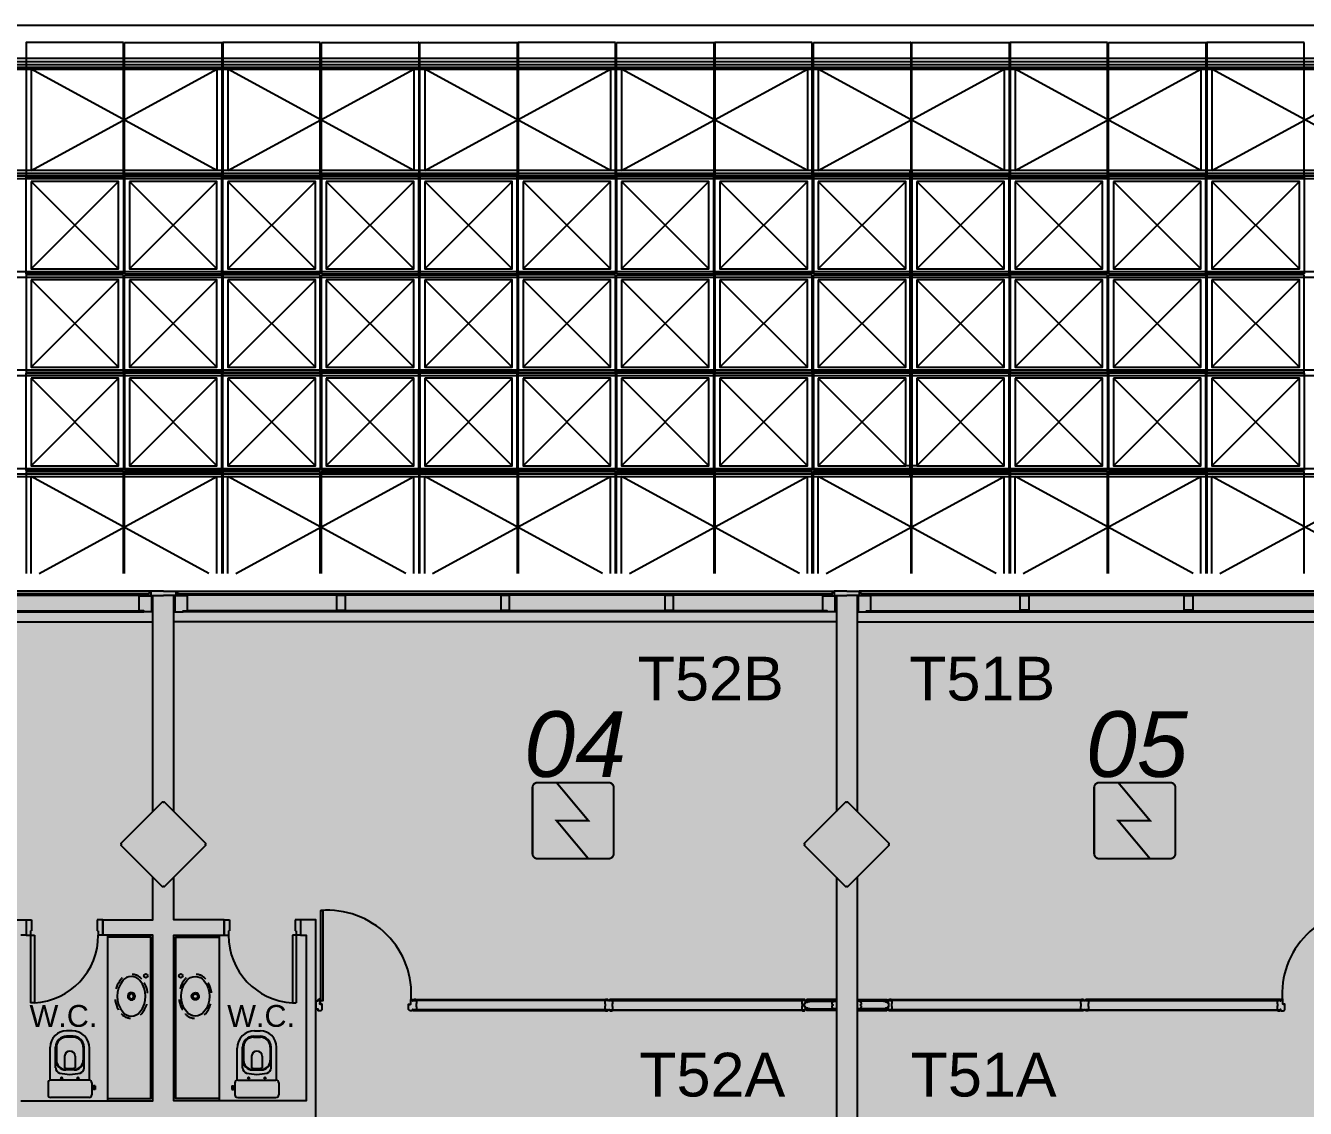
# Model space of a CAD drawing. Header units: metres. Extents: x -331 to 2982, y 362 to 2539.
# Drawn here: x 782.86 to 794.57, y 1333 to 1342.9 of the extents above; entities that cross this region are included whole.
import ezdxf

# ---------------------------------------------------------------- set-up
doc = ezdxf.new("R2010")
doc.units = ezdxf.units.M
doc.linetypes.add('XR_BL2_3 PAV$0$CONTINUOUS', pattern=[0])
doc.linetypes.add('XR_BL2_3 PAV$0$HIDDEN', pattern=[0.375, 0.25, -0.125])
doc.layers.get('0').update_dxf_attribs({"color": 251})
doc.layers.add('_salas', color=251, linetype='Continuous', plot=False)
for name, color, linetype in [('ALV', 251, 'Continuous'), ('CX', 251, 'Continuous'), ('DET. FUMAÇA', 1, 'Continuous'), ('Detector_antigo', 84, 'Continuous'), ('Div', 251, 'Continuous'), ('Est', 251, 'Continuous'), ('Mob', 251, 'Continuous'), ('Texto_Salas', 251, 'Continuous'), ('vid', 251, 'Continuous')]:
    doc.layers.add(name, color=color, linetype=linetype)
doc.styles.add('ARIAL', font='arial.ttf')
doc.styles.add('X3G_ENTITY_1416BAE9', font='arial.ttf', dxfattribs={"height": 0.6})
doc.styles.add('X3G_ENTITY_142273D1', font='arial.ttf', dxfattribs={"height": 0.4})
doc.styles.add('X3G_ENTITY_1422740F', font='arial.ttf', dxfattribs={"height": 0.4})
doc.styles.add('X3G_ENTITY_14227492', font='arial.ttf', dxfattribs={"height": 0.4})
doc.styles.add('X3G_ENTITY_14227493', font='arial.ttf', dxfattribs={"height": 0.4})

# ---------------------------------------------------------------- blocks, each defined once
blk = doc.blocks.new('Detector de fumaça')
at = {"layer": 'DET. FUMAÇA', "linetype": 'Continuous', "lineweight": 15, "const_width": 0.0187}
blk.add_lwpolyline([(774.599, 539.816), (775.249, 539.816, -0.414214), (775.296, 539.769), (775.296, 539.167, -0.414214), (775.249, 539.12), (774.599, 539.12, -0.414214), (774.553, 539.167), (774.553, 539.769, -0.414214)], format="xyb", close=True, dxfattribs=at)
blk.add_lwpolyline([(774.773, 539.816), (775.064, 539.468), (774.773, 539.468), (775.064, 539.12)], dxfattribs=at)

msp = doc.modelspace()

# ---------------------------------------------------------------- hatches: boundary and pattern name
at = {"layer": '_salas', "transparency": 33554559}
h = msp.add_hatch(color=256, dxfattribs=at)
h.dxf.hatch_style = 1
h.paths.add_polyline_path([(870.379, 1337.729), (851.629, 1337.729), (851.629, 1339.284), (851.299, 1339.284), (851.299, 1337.729), (840.564, 1337.729), (840.564, 1339.284), (840.234, 1339.284), (840.234, 1337.729), (765.239, 1337.729), (765.239, 1326.38), (765.429, 1326.38), (765.429, 1326.577), (765.615, 1326.764), (769.35, 1326.765), (769.383, 1326.773), (769.434, 1326.814), (770.192, 1327.57), (770.205, 1327.583), (770.229, 1327.574), (771.624, 1327.574), (773.019, 1327.574), (773.043, 1327.583), (773.056, 1327.57), (773.814, 1326.814), (773.866, 1326.773), (773.898, 1326.765), (777.527, 1326.765), (777.867, 1326.425), (777.874, 1326.432), (778.221, 1326.765), (781.85, 1326.765), (781.882, 1326.773), (781.934, 1326.814), (782.692, 1327.57), (782.705, 1327.583), (782.729, 1327.574), (784.124, 1327.574), (785.519, 1327.574), (785.543, 1327.583), (785.556, 1327.57), (786.314, 1326.814), (786.365, 1326.773), (786.398, 1326.765), (790.027, 1326.765), (790.367, 1326.425), (790.374, 1326.432), (790.721, 1326.765), (794.35, 1326.765), (794.382, 1326.773), (794.434, 1326.814), (795.191, 1327.57), (795.205, 1327.583), (795.229, 1327.574), (796.624, 1327.574), (798.019, 1327.574), (798.043, 1327.583), (798.056, 1327.57), (798.814, 1326.814), (798.865, 1326.773), (798.898, 1326.765), (802.527, 1326.765), (802.867, 1326.425), (802.874, 1326.432), (803.221, 1326.765), (806.85, 1326.765), (806.882, 1326.773), (806.934, 1326.814), (807.691, 1327.57), (807.705, 1327.583), (807.729, 1327.574), (809.124, 1327.574), (810.519, 1327.574), (810.543, 1327.583), (810.556, 1327.57), (811.314, 1326.814), (811.365, 1326.773), (811.398, 1326.765), (815.027, 1326.765), (815.367, 1326.425), (815.374, 1326.432), (815.721, 1326.765), (819.35, 1326.765), (819.382, 1326.773), (819.434, 1326.814), (820.191, 1327.57), (820.204, 1327.583), (820.229, 1327.574), (821.624, 1327.574), (823.019, 1327.574), (823.043, 1327.583), (823.056, 1327.57), (823.814, 1326.814), (823.865, 1326.773), (823.898, 1326.765), (827.528, 1326.765), (827.867, 1326.425), (827.874, 1326.432), (828.221, 1326.765), (831.85, 1326.765), (831.883, 1326.773), (831.935, 1326.814), (832.692, 1327.57), (832.705, 1327.583), (832.729, 1327.574), (834.124, 1327.574), (835.519, 1327.574), (835.544, 1327.583), (835.557, 1327.57), (836.314, 1326.814), (836.366, 1326.773), (836.398, 1326.765), (840.042, 1326.765), (840.374, 1326.432), (840.756, 1326.814), (840.474, 1327.096), (840.474, 1328.054), (841.234, 1328.054), (841.234, 1329.894), (849.608, 1329.894), (849.608, 1326.814), (849.748, 1326.814), (849.748, 1327.574), (851.494, 1327.574), (852.889, 1327.574), (852.913, 1327.583), (852.926, 1327.57), (853.684, 1326.814), (853.736, 1326.773), (853.768, 1326.765), (857.397, 1326.765), (857.737, 1326.425), (857.744, 1326.432), (858.091, 1326.765), (861.72, 1326.765), (861.752, 1326.773), (861.804, 1326.814), (862.562, 1327.57), (862.575, 1327.583), (862.599, 1327.574), (863.994, 1327.574), (865.389, 1327.574), (865.413, 1327.583), (865.426, 1327.57), (866.184, 1326.814), (866.235, 1326.773), (866.268, 1326.765), (870.003, 1326.764), (870.189, 1326.577), (870.189, 1326.38), (870.379, 1326.38), (870.379, 1326.38)])

# ---------------------------------------------------------------- linework, layer by layer
at = {"color": 251}
for p, q in [((815.574, 1342.902), (772.184, 1342.902)), ((786.459, 1342.747), (786.455, 1342.747)), ((790.959, 1342.747), (790.955, 1342.747)), ((815.574, 1342.602), (772.184, 1342.602)), ((772.184, 1342.502), (840.174, 1342.502)), ((782.914, 1342.502), (782.914, 1341.577)), ((782.914, 1341.577), (784.614, 1342.502)), ((784.614, 1341.577), (782.914, 1342.502)), ((784.614, 1342.502), (784.614, 1341.577)), ((784.714, 1342.502), (784.714, 1341.577)), ((784.714, 1341.577), (786.414, 1342.502)), ((786.414, 1341.577), (784.714, 1342.502)), ((786.414, 1342.502), (786.414, 1341.577)), ((786.514, 1342.502), (786.514, 1341.577)), ((786.514, 1341.577), (788.214, 1342.502)), ((788.214, 1341.577), (786.514, 1342.502)), ((788.214, 1342.502), (788.214, 1341.577)), ((788.314, 1342.502), (788.314, 1341.577)), ((788.314, 1341.577), (790.014, 1342.502)), ((790.014, 1341.577), (788.314, 1342.502)), ((790.014, 1342.502), (790.014, 1341.577)), ((790.114, 1342.502), (790.114, 1341.577)), ((790.114, 1341.577), (791.814, 1342.502)), ((791.814, 1341.577), (790.114, 1342.502)), ((791.814, 1342.502), (791.814, 1341.577)), ((791.914, 1342.502), (791.914, 1341.577)), ((791.914, 1341.577), (793.614, 1342.502)), ((793.614, 1341.577), (791.914, 1342.502)), ((793.614, 1342.502), (793.614, 1341.577)), ((793.714, 1342.502), (793.714, 1341.577)), ((793.714, 1341.577), (795.414, 1342.502)), ((795.414, 1341.577), (793.714, 1342.502)), ((790.954, 1338.777), (790.954, 1341.577)), ((790.964, 1338.777), (790.964, 1341.577)), ((790.974, 1338.777), (790.974, 1341.577)), ((782.914, 1341.477), (783.714, 1340.677)), ((782.914, 1340.677), (783.714, 1341.477)), ((783.814, 1341.477), (784.614, 1340.677)), ((783.814, 1340.677), (784.614, 1341.477)), ((784.714, 1341.477), (785.514, 1340.677)), ((784.714, 1340.677), (785.514, 1341.477)), ((785.614, 1341.477), (786.414, 1340.677)), ((785.614, 1340.677), (786.414, 1341.477)), ((786.514, 1341.477), (787.314, 1340.677)), ((786.514, 1340.677), (787.314, 1341.477)), ((787.414, 1341.477), (788.214, 1340.677)), ((787.414, 1340.677), (788.214, 1341.477)), ((788.314, 1341.477), (789.114, 1340.677)), ((788.314, 1340.677), (789.114, 1341.477)), ((789.214, 1341.477), (790.014, 1340.677)), ((789.214, 1340.677), (790.014, 1341.477)), ((790.114, 1341.477), (790.914, 1340.677)), ((790.114, 1340.677), (790.914, 1341.477)), ((791.014, 1341.477), (791.814, 1340.677)), ((791.014, 1340.677), (791.814, 1341.477)), ((791.914, 1341.477), (792.714, 1340.677)), ((791.914, 1340.677), (792.714, 1341.477)), ((792.814, 1341.477), (793.614, 1340.677)), ((792.814, 1340.677), (793.614, 1341.477)), ((793.714, 1341.477), (794.514, 1340.677)), ((793.714, 1340.677), (794.514, 1341.477)), ((782.914, 1340.577), (783.714, 1339.777)), ((782.914, 1339.777), (783.714, 1340.577)), ((783.814, 1340.577), (784.614, 1339.777)), ((783.814, 1339.777), (784.614, 1340.577)), ((784.714, 1340.577), (785.514, 1339.777)), ((784.714, 1339.777), (785.514, 1340.577)), ((785.614, 1340.577), (786.414, 1339.777)), ((785.614, 1339.777), (786.414, 1340.577)), ((786.514, 1340.577), (787.314, 1339.777)), ((786.514, 1339.777), (787.314, 1340.577)), ((787.414, 1340.577), (788.214, 1339.777)), ((787.414, 1339.777), (788.214, 1340.577)), ((788.314, 1340.577), (789.114, 1339.777)), ((788.314, 1339.777), (789.114, 1340.577)), ((789.214, 1340.577), (790.014, 1339.777)), ((789.214, 1339.777), (790.014, 1340.577)), ((790.114, 1340.577), (790.914, 1339.777)), ((790.114, 1339.777), (790.914, 1340.577)), ((791.014, 1340.577), (791.814, 1339.777)), ((791.014, 1339.777), (791.814, 1340.577)), ((791.914, 1340.577), (792.714, 1339.777)), ((791.914, 1339.777), (792.714, 1340.577)), ((792.814, 1340.577), (793.614, 1339.777)), ((792.814, 1339.777), (793.614, 1340.577)), ((793.714, 1340.577), (794.514, 1339.777)), ((793.714, 1339.777), (794.514, 1340.577)), ((782.914, 1339.677), (783.714, 1338.877)), ((782.914, 1338.877), (783.714, 1339.677)), ((783.814, 1339.677), (784.614, 1338.877)), ((783.814, 1338.877), (784.614, 1339.677)), ((784.714, 1339.677), (785.514, 1338.877)), ((784.714, 1338.877), (785.514, 1339.677)), ((785.614, 1339.677), (786.414, 1338.877)), ((785.614, 1338.877), (786.414, 1339.677)), ((786.514, 1339.677), (787.314, 1338.877)), ((786.514, 1338.877), (787.314, 1339.677)), ((787.414, 1339.677), (788.214, 1338.877)), ((787.414, 1338.877), (788.214, 1339.677)), ((788.314, 1339.677), (789.114, 1338.877)), ((788.314, 1338.877), (789.114, 1339.677)), ((789.214, 1339.677), (790.014, 1338.877)), ((789.214, 1338.877), (790.014, 1339.677)), ((790.114, 1339.677), (790.914, 1338.877)), ((790.114, 1338.877), (790.914, 1339.677)), ((791.014, 1339.677), (791.814, 1338.877)), ((791.014, 1338.877), (791.814, 1339.677)), ((791.914, 1339.677), (792.714, 1338.877)), ((791.914, 1338.877), (792.714, 1339.677)), ((792.814, 1339.677), (793.614, 1338.877)), ((792.814, 1338.877), (793.614, 1339.677)), ((793.714, 1339.677), (794.514, 1338.877)), ((793.714, 1338.877), (794.514, 1339.677)), ((791.014, 1338.877), (790.914, 1338.877)), ((790.964, 1338.877), (790.964, 1338.777)), ((782.914, 1337.891), (782.914, 1338.777)), ((784.541, 1337.891), (782.914, 1338.777)), ((782.987, 1337.891), (784.614, 1338.777)), ((784.614, 1337.891), (784.614, 1338.777)), ((784.714, 1337.891), (784.714, 1338.777)), ((786.341, 1337.891), (784.714, 1338.777)), ((784.787, 1337.891), (786.414, 1338.777)), ((786.414, 1337.891), (786.414, 1338.777)), ((786.514, 1337.891), (786.514, 1338.777)), ((788.141, 1337.891), (786.514, 1338.777)), ((786.587, 1337.891), (788.214, 1338.777)), ((788.214, 1337.891), (788.214, 1338.777)), ((788.314, 1337.891), (788.314, 1338.777)), ((789.941, 1337.891), (788.314, 1338.777)), ((788.387, 1337.891), (790.014, 1338.777)), ((790.014, 1337.891), (790.014, 1338.777)), ((790.114, 1337.891), (790.114, 1338.777)), ((791.741, 1337.891), (790.114, 1338.777)), ((790.187, 1337.891), (791.814, 1338.777)), ((791.814, 1337.891), (791.814, 1338.777)), ((791.914, 1337.891), (791.914, 1338.777)), ((793.541, 1337.891), (791.914, 1338.777)), ((791.987, 1337.891), (793.614, 1338.777)), ((793.614, 1337.891), (793.614, 1338.777)), ((793.714, 1337.891), (793.714, 1338.777)), ((795.341, 1337.891), (793.714, 1338.777)), ((793.787, 1337.891), (795.414, 1338.777))]:
    msp.add_line(p, q, dxfattribs=at)
for points in [[(783.759, 1342.747), (782.869, 1342.747), (782.869, 1341.532), (783.759, 1341.532)], [(783.769, 1342.747), (784.659, 1342.747), (784.659, 1341.532), (783.769, 1341.532)], [(785.559, 1342.747), (784.669, 1342.747), (784.669, 1341.532), (785.559, 1341.532)], [(785.569, 1342.747), (786.459, 1342.747), (786.459, 1341.532), (785.569, 1341.532)], [(786.469, 1342.747), (787.359, 1342.747), (787.359, 1341.532), (786.469, 1341.532)], [(788.259, 1342.747), (787.369, 1342.747), (787.369, 1341.532), (788.259, 1341.532)], [(788.269, 1342.747), (789.159, 1342.747), (789.159, 1341.532), (788.269, 1341.532)], [(790.059, 1342.747), (789.169, 1342.747), (789.169, 1341.532), (790.059, 1341.532)], [(790.069, 1342.747), (790.959, 1342.747), (790.959, 1341.532), (790.069, 1341.532)], [(790.969, 1342.747), (791.859, 1342.747), (791.859, 1341.532), (790.969, 1341.532)], [(792.759, 1342.747), (791.869, 1342.747), (791.869, 1341.532), (792.759, 1341.532)], [(792.769, 1342.747), (793.659, 1342.747), (793.659, 1341.532), (792.769, 1341.532)], [(794.559, 1342.747), (793.669, 1342.747), (793.669, 1341.532), (794.559, 1341.532)], [(783.759, 1340.632), (782.869, 1340.632), (782.869, 1341.522), (783.759, 1341.522)], [(783.769, 1340.632), (784.659, 1340.632), (784.659, 1341.522), (783.769, 1341.522)], [(785.559, 1340.632), (784.669, 1340.632), (784.669, 1341.522), (785.559, 1341.522)], [(785.569, 1340.632), (786.459, 1340.632), (786.459, 1341.522), (785.569, 1341.522)], [(786.469, 1340.632), (787.359, 1340.632), (787.359, 1341.522), (786.469, 1341.522)], [(788.259, 1340.632), (787.369, 1340.632), (787.369, 1341.522), (788.259, 1341.522)], [(788.269, 1340.632), (789.159, 1340.632), (789.159, 1341.522), (788.269, 1341.522)], [(790.059, 1340.632), (789.169, 1340.632), (789.169, 1341.522), (790.059, 1341.522)], [(790.069, 1340.632), (790.959, 1340.632), (790.959, 1341.522), (790.069, 1341.522)], [(790.969, 1340.632), (791.859, 1340.632), (791.859, 1341.522), (790.969, 1341.522)], [(792.759, 1340.632), (791.869, 1340.632), (791.869, 1341.522), (792.759, 1341.522)], [(792.769, 1340.632), (793.659, 1340.632), (793.659, 1341.522), (792.769, 1341.522)], [(794.559, 1340.632), (793.669, 1340.632), (793.669, 1341.522), (794.559, 1341.522)], [(782.914, 1341.477), (782.914, 1340.677), (783.714, 1340.677), (783.714, 1341.477)], [(783.814, 1341.477), (783.814, 1340.677), (784.614, 1340.677), (784.614, 1341.477)], [(784.714, 1341.477), (784.714, 1340.677), (785.514, 1340.677), (785.514, 1341.477)], [(785.614, 1341.477), (785.614, 1340.677), (786.414, 1340.677), (786.414, 1341.477)], [(786.514, 1341.477), (786.514, 1340.677), (787.314, 1340.677), (787.314, 1341.477)], [(787.414, 1341.477), (787.414, 1340.677), (788.214, 1340.677), (788.214, 1341.477)], [(788.314, 1341.477), (788.314, 1340.677), (789.114, 1340.677), (789.114, 1341.477)], [(789.214, 1341.477), (789.214, 1340.677), (790.014, 1340.677), (790.014, 1341.477)], [(790.114, 1341.477), (790.114, 1340.677), (790.914, 1340.677), (790.914, 1341.477)], [(791.014, 1341.477), (791.014, 1340.677), (791.814, 1340.677), (791.814, 1341.477)], [(791.914, 1341.477), (791.914, 1340.677), (792.714, 1340.677), (792.714, 1341.477)], [(792.814, 1341.477), (792.814, 1340.677), (793.614, 1340.677), (793.614, 1341.477)], [(793.714, 1341.477), (793.714, 1340.677), (794.514, 1340.677), (794.514, 1341.477)], [(783.759, 1340.622), (782.869, 1340.622), (782.869, 1339.732), (783.759, 1339.732)], [(782.914, 1340.577), (782.914, 1339.777), (783.714, 1339.777), (783.714, 1340.577)], [(783.769, 1340.622), (784.659, 1340.622), (784.659, 1339.732), (783.769, 1339.732)], [(783.814, 1340.577), (783.814, 1339.777), (784.614, 1339.777), (784.614, 1340.577)], [(785.559, 1340.622), (784.669, 1340.622), (784.669, 1339.732), (785.559, 1339.732)], [(784.714, 1340.577), (784.714, 1339.777), (785.514, 1339.777), (785.514, 1340.577)], [(785.569, 1340.622), (786.459, 1340.622), (786.459, 1339.732), (785.569, 1339.732)], [(785.614, 1340.577), (785.614, 1339.777), (786.414, 1339.777), (786.414, 1340.577)], [(786.469, 1340.622), (787.359, 1340.622), (787.359, 1339.732), (786.469, 1339.732)], [(786.514, 1340.577), (786.514, 1339.777), (787.314, 1339.777), (787.314, 1340.577)], [(788.259, 1340.622), (787.369, 1340.622), (787.369, 1339.732), (788.259, 1339.732)], [(787.414, 1340.577), (787.414, 1339.777), (788.214, 1339.777), (788.214, 1340.577)], [(788.269, 1340.622), (789.159, 1340.622), (789.159, 1339.732), (788.269, 1339.732)], [(788.314, 1340.577), (788.314, 1339.777), (789.114, 1339.777), (789.114, 1340.577)], [(790.059, 1340.622), (789.169, 1340.622), (789.169, 1339.732), (790.059, 1339.732)], [(789.214, 1340.577), (789.214, 1339.777), (790.014, 1339.777), (790.014, 1340.577)], [(790.069, 1340.622), (790.959, 1340.622), (790.959, 1339.732), (790.069, 1339.732)], [(790.114, 1340.577), (790.114, 1339.777), (790.914, 1339.777), (790.914, 1340.577)], [(790.969, 1340.622), (791.859, 1340.622), (791.859, 1339.732), (790.969, 1339.732)], [(791.014, 1340.577), (791.014, 1339.777), (791.814, 1339.777), (791.814, 1340.577)], [(792.759, 1340.622), (791.869, 1340.622), (791.869, 1339.732), (792.759, 1339.732)], [(791.914, 1340.577), (791.914, 1339.777), (792.714, 1339.777), (792.714, 1340.577)], [(792.769, 1340.622), (793.659, 1340.622), (793.659, 1339.732), (792.769, 1339.732)], [(792.814, 1340.577), (792.814, 1339.777), (793.614, 1339.777), (793.614, 1340.577)], [(794.559, 1340.622), (793.669, 1340.622), (793.669, 1339.732), (794.559, 1339.732)], [(793.714, 1340.577), (793.714, 1339.777), (794.514, 1339.777), (794.514, 1340.577)], [(783.759, 1338.832), (782.869, 1338.832), (782.869, 1339.722), (783.759, 1339.722)], [(782.914, 1339.677), (782.914, 1338.877), (783.714, 1338.877), (783.714, 1339.677)], [(783.769, 1338.832), (784.659, 1338.832), (784.659, 1339.722), (783.769, 1339.722)], [(783.814, 1339.677), (783.814, 1338.877), (784.614, 1338.877), (784.614, 1339.677)], [(785.559, 1338.832), (784.669, 1338.832), (784.669, 1339.722), (785.559, 1339.722)], [(784.714, 1339.677), (784.714, 1338.877), (785.514, 1338.877), (785.514, 1339.677)], [(785.569, 1338.832), (786.459, 1338.832), (786.459, 1339.722), (785.569, 1339.722)], [(785.614, 1339.677), (785.614, 1338.877), (786.414, 1338.877), (786.414, 1339.677)], [(786.469, 1338.832), (787.359, 1338.832), (787.359, 1339.722), (786.469, 1339.722)], [(786.514, 1339.677), (786.514, 1338.877), (787.314, 1338.877), (787.314, 1339.677)], [(788.259, 1338.832), (787.369, 1338.832), (787.369, 1339.722), (788.259, 1339.722)], [(787.414, 1339.677), (787.414, 1338.877), (788.214, 1338.877), (788.214, 1339.677)], [(788.269, 1338.832), (789.159, 1338.832), (789.159, 1339.722), (788.269, 1339.722)], [(788.314, 1339.677), (788.314, 1338.877), (789.114, 1338.877), (789.114, 1339.677)], [(790.059, 1338.832), (789.169, 1338.832), (789.169, 1339.722), (790.059, 1339.722)], [(789.214, 1339.677), (789.214, 1338.877), (790.014, 1338.877), (790.014, 1339.677)], [(790.069, 1338.832), (790.959, 1338.832), (790.959, 1339.722), (790.069, 1339.722)], [(790.114, 1339.677), (790.114, 1338.877), (790.914, 1338.877), (790.914, 1339.677)], [(790.969, 1338.832), (791.859, 1338.832), (791.859, 1339.722), (790.969, 1339.722)], [(791.014, 1339.677), (791.014, 1338.877), (791.814, 1338.877), (791.814, 1339.677)], [(792.759, 1338.832), (791.869, 1338.832), (791.869, 1339.722), (792.759, 1339.722)], [(791.914, 1339.677), (791.914, 1338.877), (792.714, 1338.877), (792.714, 1339.677)], [(792.769, 1338.832), (793.659, 1338.832), (793.659, 1339.722), (792.769, 1339.722)], [(792.814, 1339.677), (792.814, 1338.877), (793.614, 1338.877), (793.614, 1339.677)], [(794.559, 1338.832), (793.669, 1338.832), (793.669, 1339.722), (794.559, 1339.722)], [(793.714, 1339.677), (793.714, 1338.877), (794.514, 1338.877), (794.514, 1339.677)]]:
    msp.add_lwpolyline(points, close=True, dxfattribs=at)
for points in [[(771.934, 1342.572), (840.464, 1342.572)], [(771.934, 1342.522), (840.464, 1342.522)], [(772.184, 1342.547), (840.464, 1342.547)], [(772.184, 1342.502), (840.174, 1342.502)], [(772.064, 1341.552), (840.464, 1341.552)], [(840.344, 1341.527), (772.064, 1341.527)], [(772.184, 1341.527), (840.464, 1341.527)], [(790.954, 1341.577), (772.914, 1341.577), (772.914, 1340.677)], [(816.154, 1341.577), (790.974, 1341.577)], [(772.064, 1341.502), (840.464, 1341.502)], [(772.064, 1340.652), (840.464, 1340.652)], [(772.064, 1340.602), (840.464, 1340.602)], [(772.064, 1339.752), (840.464, 1339.752)], [(772.064, 1339.702), (840.464, 1339.702)], [(772.914, 1339.677), (772.914, 1338.777), (790.954, 1338.777)], [(772.064, 1338.852), (840.464, 1338.852)], [(783.759, 1337.891), (783.759, 1338.822), (782.869, 1338.822), (782.869, 1337.891)], [(783.769, 1337.891), (783.769, 1338.822), (784.659, 1338.822), (784.659, 1337.891)], [(785.559, 1337.891), (785.559, 1338.822), (784.669, 1338.822), (784.669, 1337.891)], [(785.569, 1337.891), (785.569, 1338.822), (786.459, 1338.822), (786.459, 1337.891)], [(786.469, 1337.891), (786.469, 1338.822), (787.359, 1338.822), (787.359, 1337.891)], [(788.259, 1337.891), (788.259, 1338.822), (787.369, 1338.822), (787.369, 1337.891)], [(788.269, 1337.891), (788.269, 1338.822), (789.159, 1338.822), (789.159, 1337.891)], [(790.059, 1337.891), (790.059, 1338.822), (789.169, 1338.822), (789.169, 1337.891)], [(790.069, 1337.891), (790.069, 1338.822), (790.959, 1338.822), (790.959, 1337.891)], [(790.969, 1337.891), (790.969, 1338.822), (791.859, 1338.822), (791.859, 1337.891)], [(792.759, 1337.891), (792.759, 1338.822), (791.869, 1338.822), (791.869, 1337.891)], [(792.769, 1337.891), (792.769, 1338.822), (793.659, 1338.822), (793.659, 1337.891)], [(794.559, 1337.891), (794.559, 1338.822), (793.669, 1338.822), (793.669, 1337.891)], [(772.064, 1338.802), (840.464, 1338.802)], [(790.974, 1338.777), (816.154, 1338.777)]]:
    msp.add_lwpolyline(points, dxfattribs=at)
at = {"layer": 'ALV'}
for p, q in [((790.279, 1337.689), (790.279, 1335.715)), ((790.469, 1337.689), (790.469, 1335.715)), ((790.279, 1335.113), (790.279, 1327.115)), ((790.469, 1335.113), (790.469, 1327.115))]:
    msp.add_line(p, q, dxfattribs=at)
for points in [[(784.029, 1335.715), (784.029, 1337.689), (784.124, 1337.689)], [(784.219, 1335.715), (784.219, 1337.689), (784.124, 1337.689)], [(782.819, 1333.069), (784.029, 1333.069), (784.029, 1334.584), (783.569, 1334.584), (783.569, 1334.724), (784.029, 1334.724), (784.029, 1335.113)], [(785.519, 1331.274), (785.519, 1334.724), (785.379, 1334.724), (785.379, 1334.584), (785.429, 1334.584), (785.429, 1333.069), (784.219, 1333.069), (784.219, 1334.584), (784.679, 1334.584), (784.679, 1334.724), (784.219, 1334.724), (784.219, 1335.113)], [(782.729, 1334.724), (782.869, 1334.724), (782.869, 1334.584), (782.819, 1334.584)]]:
    msp.add_lwpolyline(points, dxfattribs=at)
at = {"layer": 'CX', "color": 251, "true_color": 0x606060}
for p, q in [((784.009, 1337.729), (777.989, 1337.729)), ((784.239, 1337.729), (790.259, 1337.729)), ((796.509, 1337.729), (790.489, 1337.729)), ((777.969, 1337.449), (784.029, 1337.449)), ((790.279, 1337.449), (784.219, 1337.449)), ((790.469, 1337.449), (796.529, 1337.449))]:
    msp.add_line(p, q, dxfattribs=at)
at = {"layer": 'CX', "linetype": 'ByBlock', "ltscale": 0.1}
for p, q in [((784.009, 1337.714), (783.989, 1337.714)), ((783.989, 1337.714), (783.989, 1337.688)), ((784.124, 1337.729), (784.009, 1337.729)), ((784.009, 1337.729), (784.009, 1337.689)), ((784.009, 1337.689), (784.124, 1337.689)), ((784.124, 1337.729), (784.239, 1337.729)), ((784.239, 1337.689), (784.124, 1337.689)), ((784.239, 1337.729), (784.239, 1337.689)), ((784.239, 1337.714), (784.259, 1337.714)), ((784.259, 1337.714), (784.259, 1337.688)), ((790.259, 1337.714), (790.239, 1337.714)), ((790.239, 1337.714), (790.239, 1337.688)), ((790.374, 1337.729), (790.259, 1337.729)), ((790.259, 1337.729), (790.259, 1337.689)), ((790.259, 1337.689), (790.374, 1337.689)), ((790.374, 1337.729), (790.489, 1337.729)), ((790.489, 1337.689), (790.374, 1337.689)), ((790.489, 1337.729), (790.489, 1337.689)), ((790.489, 1337.714), (790.509, 1337.714)), ((790.509, 1337.714), (790.509, 1337.688))]:
    msp.add_line(p, q, dxfattribs=at)
at = {"layer": 'CX'}
for p, q in [((784.019, 1337.685), (784.019, 1337.539)), ((784.019, 1337.539), (784.019, 1337.685)), ((784.229, 1337.685), (784.229, 1337.539)), ((784.229, 1337.539), (784.229, 1337.685)), ((790.269, 1337.539), (790.269, 1337.685)), ((790.269, 1337.685), (790.269, 1337.539)), ((790.479, 1337.539), (790.479, 1337.685)), ((790.479, 1337.685), (790.479, 1337.539)), ((782.869, 1334.724), (782.919, 1334.724)), ((782.869, 1334.724), (782.869, 1334.584)), ((782.919, 1334.724), (782.919, 1334.624)), ((783.569, 1334.724), (783.519, 1334.724)), ((783.519, 1334.724), (783.519, 1334.624)), ((783.569, 1334.724), (783.569, 1334.584)), ((784.679, 1334.724), (784.729, 1334.724)), ((784.679, 1334.724), (784.679, 1334.584)), ((784.729, 1334.724), (784.729, 1334.624)), ((785.379, 1334.724), (785.329, 1334.724)), ((785.329, 1334.724), (785.329, 1334.624)), ((785.379, 1334.724), (785.379, 1334.584)), ((782.909, 1334.624), (782.909, 1334.584)), ((782.909, 1334.624), (782.919, 1334.624)), ((783.529, 1334.624), (783.519, 1334.624)), ((783.529, 1334.624), (783.529, 1334.584)), ((784.719, 1334.624), (784.719, 1334.584)), ((784.719, 1334.624), (784.729, 1334.624)), ((785.339, 1334.624), (785.329, 1334.624)), ((785.339, 1334.624), (785.339, 1334.584)), ((782.869, 1334.584), (782.909, 1334.584)), ((782.909, 1334.584), (782.944, 1334.584)), ((782.909, 1334.584), (782.909, 1333.965)), ((782.944, 1334.584), (782.944, 1333.965)), ((783.569, 1334.584), (783.529, 1334.584)), ((784.679, 1334.584), (784.719, 1334.584)), ((785.339, 1334.584), (785.304, 1334.584)), ((785.304, 1334.584), (785.304, 1333.965)), ((785.379, 1334.584), (785.339, 1334.584)), ((785.339, 1334.584), (785.339, 1333.965)), ((782.944, 1333.965), (782.909, 1333.965)), ((785.304, 1333.965), (785.339, 1333.965))]:
    msp.add_line(p, q, dxfattribs=at)
for points in [[(783.904, 1337.688), (783.983, 1337.688), (784.019, 1337.688), (784.019, 1337.539), (783.989, 1337.539), (783.989, 1337.54), (783.944, 1337.54), (783.944, 1337.55), (783.904, 1337.55)], [(784.344, 1337.688), (784.265, 1337.688), (784.229, 1337.688), (784.229, 1337.539), (784.259, 1337.539), (784.259, 1337.54), (784.304, 1337.54), (784.304, 1337.55), (784.344, 1337.55)], [(785.789, 1337.689), (785.709, 1337.689), (785.709, 1337.555), (785.789, 1337.555)], [(787.289, 1337.689), (787.209, 1337.689), (787.209, 1337.555), (787.289, 1337.555)], [(788.789, 1337.689), (788.709, 1337.689), (788.709, 1337.555), (788.789, 1337.555)], [(790.154, 1337.688), (790.233, 1337.688), (790.269, 1337.688), (790.269, 1337.539), (790.239, 1337.539), (790.239, 1337.54), (790.194, 1337.54), (790.194, 1337.55), (790.154, 1337.55)], [(790.594, 1337.688), (790.515, 1337.688), (790.479, 1337.688), (790.479, 1337.539), (790.509, 1337.539), (790.509, 1337.54), (790.554, 1337.54), (790.554, 1337.55), (790.594, 1337.55)], [(791.959, 1337.689), (792.039, 1337.689), (792.039, 1337.555), (791.959, 1337.555)], [(793.459, 1337.689), (793.539, 1337.689), (793.539, 1337.555), (793.459, 1337.555)], [(785.584, 1334.808), (785.584, 1333.983), (785.564, 1333.983), (785.564, 1334.808)]]:
    msp.add_lwpolyline(points, close=True, dxfattribs=at)
at = {"layer": 'CX', "linetype": 'Continuous'}
msp.add_lwpolyline([(785.556, 1333.992, 0.414214), (785.554, 1333.994), (785.542, 1333.994, 0.414214), (785.537, 1333.989), (785.537, 1333.979), (785.519, 1333.979), (785.519, 1333.913), (785.519, 1333.909), (785.537, 1333.909), (785.537, 1333.899, 0.422579), (785.541, 1333.894), (785.56, 1333.894, 0.414214), (785.576, 1333.911), (785.576, 1333.951, 0.414214), (785.574, 1333.953), (785.567, 1333.953), (785.568, 1333.951), (785.562, 1333.951), (785.564, 1333.953), (785.556, 1333.953), (785.556, 1333.965), (785.555, 1333.965), (785.555, 1333.966), (785.558, 1333.966), (785.558, 1333.977), (785.559, 1333.978), (785.559, 1333.964), (785.561, 1333.964), (785.561, 1333.994), (785.563, 1333.994), (785.563, 1333.996, 3.099483), (785.556, 1333.995, -0.294496), (785.557, 1333.993), (785.557, 1333.981), (785.555, 1333.981), (785.555, 1333.981), (785.556, 1333.981), (785.556, 1333.992)], format="xyb", close=True, dxfattribs=at)
at = {"layer": 'CX'}
for points in [[(786.407, 1333.9), (786.407, 1333.907), (786.406, 1333.907), (786.406, 1333.898, -0.422579), (786.401, 1333.893), (786.383, 1333.893, -0.414214), (786.366, 1333.909), (786.366, 1333.951, -0.414214), (786.368, 1333.953), (786.376, 1333.953), (786.374, 1333.951), (786.38, 1333.951), (786.379, 1333.953), (786.386, 1333.953), (786.386, 1333.993, -0.414214), (786.388, 1333.995), (786.401, 1333.995, -0.414214), (786.406, 1333.99), (786.406, 1333.979), (786.407, 1333.979), (786.407, 1333.989, -0.439162), (786.413, 1333.995), (786.431, 1333.995, -0.414214), (786.432, 1333.994), (786.432, 1333.994), (786.417, 1333.994), (786.417, 1333.987), (786.432, 1333.987, -0.322891), (786.438, 1333.981), (786.438, 1333.961, -0.13729), (786.437, 1333.958), (786.436, 1333.956, 0.13729), (786.435, 1333.953), (786.435, 1333.944), (786.435, 1333.935, 0.13729), (786.436, 1333.933), (786.437, 1333.93, -0.13729), (786.438, 1333.928), (786.438, 1333.907, -0.322891), (786.432, 1333.902), (786.417, 1333.902), (786.417, 1333.895), (786.432, 1333.895), (786.432, 1333.894, -0.414214), (786.431, 1333.893), (786.413, 1333.893, -0.439162)], [(788.2, 1333.986), (788.196, 1333.986, 0.414214), (788.193, 1333.983), (788.193, 1333.989, 0.439162), (788.187, 1333.995), (788.169, 1333.995, 0.414214), (788.168, 1333.994), (788.168, 1333.994), (788.183, 1333.994), (788.183, 1333.987), (788.168, 1333.987, 0.322891), (788.163, 1333.981), (788.163, 1333.961, 0.13729), (788.163, 1333.958), (788.165, 1333.956, -0.13729), (788.166, 1333.953), (788.166, 1333.944), (788.166, 1333.935, -0.13729), (788.165, 1333.933), (788.163, 1333.93, 0.13729), (788.163, 1333.928), (788.163, 1333.907, 0.322891), (788.168, 1333.902), (788.183, 1333.902), (788.183, 1333.895), (788.168, 1333.895), (788.168, 1333.894, 0.414214), (788.169, 1333.893), (788.187, 1333.893, 0.439162), (788.193, 1333.9), (788.193, 1333.905, 0.414214), (788.196, 1333.902), (788.2, 1333.902, 0.414214), (788.203, 1333.905), (788.203, 1333.9, 0.439162), (788.209, 1333.893), (788.227, 1333.893, 0.414214), (788.228, 1333.894), (788.228, 1333.895), (788.213, 1333.895), (788.213, 1333.902), (788.228, 1333.902, 0.322891), (788.234, 1333.907), (788.234, 1333.928, 0.13729), (788.233, 1333.93), (788.231, 1333.933, -0.13729), (788.231, 1333.935), (788.231, 1333.944), (788.231, 1333.953, -0.13729), (788.231, 1333.956), (788.233, 1333.958, 0.13729), (788.234, 1333.961), (788.234, 1333.981, 0.322891), (788.228, 1333.987), (788.213, 1333.987), (788.213, 1333.994), (788.228, 1333.994), (788.228, 1333.994, 0.414214), (788.227, 1333.995), (788.209, 1333.995, 0.439162), (788.203, 1333.989), (788.203, 1333.983, 0.414214)], [(790.24, 1333.956), (790.242, 1333.967, -0.194954), (790.243, 1333.968), (790.244, 1333.969, 0.387702), (790.245, 1333.972), (790.244, 1333.975), (790.244, 1333.975), (790.246, 1333.971), (790.247, 1333.971), (790.247, 1333.978), (790.235, 1333.978), (790.235, 1333.979), (790.279, 1333.979), (790.279, 1333.909), (790.235, 1333.909), (790.235, 1333.911), (790.247, 1333.911), (790.247, 1333.917), (790.246, 1333.918), (790.244, 1333.914), (790.244, 1333.914), (790.245, 1333.917, 0.387702), (790.244, 1333.92), (790.243, 1333.921, -0.194954), (790.242, 1333.922), (790.24, 1333.932, -0.268551), (790.241, 1333.937), (790.249, 1333.942), (790.249, 1333.946), (790.241, 1333.952, -0.268551)], [(790.508, 1333.956), (790.506, 1333.967, 0.194954), (790.505, 1333.968), (790.503, 1333.969, -0.387702), (790.503, 1333.972), (790.504, 1333.975), (790.504, 1333.975), (790.502, 1333.971), (790.501, 1333.971), (790.501, 1333.978), (790.513, 1333.978), (790.513, 1333.979), (790.469, 1333.979), (790.469, 1333.909), (790.513, 1333.909), (790.513, 1333.911), (790.501, 1333.911), (790.501, 1333.917), (790.502, 1333.918), (790.504, 1333.914), (790.504, 1333.914), (790.503, 1333.917, -0.387702), (790.503, 1333.92), (790.505, 1333.921, 0.194954), (790.506, 1333.922), (790.508, 1333.932, 0.268551), (790.507, 1333.937), (790.499, 1333.942), (790.499, 1333.946), (790.507, 1333.952, 0.268551)], [(792.548, 1333.986), (792.552, 1333.986, -0.414214), (792.555, 1333.983), (792.555, 1333.989, -0.439162), (792.561, 1333.995), (792.579, 1333.995, -0.414214), (792.58, 1333.994), (792.58, 1333.994), (792.565, 1333.994), (792.565, 1333.987), (792.58, 1333.987, -0.322891), (792.585, 1333.981), (792.585, 1333.961, -0.13729), (792.585, 1333.958), (792.583, 1333.956, 0.13729), (792.582, 1333.953), (792.582, 1333.944), (792.582, 1333.935, 0.13729), (792.583, 1333.933), (792.585, 1333.93, -0.13729), (792.585, 1333.928), (792.585, 1333.907, -0.322891), (792.58, 1333.902), (792.565, 1333.902), (792.565, 1333.895), (792.58, 1333.895), (792.58, 1333.894, -0.414214), (792.579, 1333.893), (792.561, 1333.893, -0.439162), (792.555, 1333.9), (792.555, 1333.905, -0.414214), (792.552, 1333.902), (792.548, 1333.902, -0.414214), (792.545, 1333.905), (792.545, 1333.9, -0.439162), (792.539, 1333.893), (792.521, 1333.893, -0.414214), (792.52, 1333.894), (792.52, 1333.895), (792.535, 1333.895), (792.535, 1333.902), (792.52, 1333.902, -0.322891), (792.514, 1333.907), (792.514, 1333.928, -0.13729), (792.515, 1333.93), (792.517, 1333.933, 0.13729), (792.517, 1333.935), (792.517, 1333.944), (792.517, 1333.953, 0.13729), (792.517, 1333.956), (792.515, 1333.958, -0.13729), (792.514, 1333.961), (792.514, 1333.981, -0.322891), (792.52, 1333.987), (792.535, 1333.987), (792.535, 1333.994), (792.52, 1333.994), (792.52, 1333.994, -0.414214), (792.521, 1333.995), (792.539, 1333.995, -0.439162), (792.545, 1333.989), (792.545, 1333.983, -0.414214)], [(794.341, 1333.9), (794.341, 1333.907), (794.342, 1333.907), (794.342, 1333.898, 0.422579), (794.347, 1333.893), (794.365, 1333.893, 0.414214), (794.382, 1333.909), (794.382, 1333.951, 0.414214), (794.38, 1333.953), (794.372, 1333.953), (794.374, 1333.951), (794.368, 1333.951), (794.369, 1333.953), (794.362, 1333.953), (794.362, 1333.993, 0.414214), (794.36, 1333.995), (794.347, 1333.995, 0.414214), (794.342, 1333.99), (794.342, 1333.979), (794.341, 1333.979), (794.341, 1333.989, 0.439162), (794.335, 1333.995), (794.317, 1333.995, 0.414214), (794.316, 1333.994), (794.316, 1333.994), (794.331, 1333.994), (794.331, 1333.987), (794.316, 1333.987, 0.322891), (794.31, 1333.981), (794.31, 1333.961, 0.13729), (794.311, 1333.958), (794.312, 1333.956, -0.13729), (794.313, 1333.953), (794.313, 1333.944), (794.313, 1333.935, -0.13729), (794.312, 1333.933), (794.311, 1333.93, 0.13729), (794.31, 1333.928), (794.31, 1333.907, 0.322891), (794.316, 1333.902), (794.331, 1333.902), (794.331, 1333.895), (794.316, 1333.895), (794.316, 1333.894, 0.414214), (794.317, 1333.893), (794.335, 1333.893, 0.439162)]]:
    msp.add_lwpolyline(points, format="xyb", close=True, dxfattribs=at)
at = {"layer": 'CX', "linetype": 'XR_BL2_3 PAV$0$CONTINUOUS'}
for points in [[(789.969, 1333.893), (789.987, 1333.893, 0.420879), (789.993, 1333.9), (789.993, 1333.91), (790.013, 1333.91), (790.013, 1333.915), (790.018, 1333.915), (790.018, 1333.913, 0.414214), (790.021, 1333.91), (790.03, 1333.91), (790.036, 1333.91), (790.036, 1333.911), (790.03, 1333.911), (790.021, 1333.911, -0.414214), (790.019, 1333.913), (790.019, 1333.915, 0.414214), (790.018, 1333.916), (790.011, 1333.917, -0.212526), (790.009, 1333.918), (790.009, 1333.919), (790.008, 1333.918), (790.009, 1333.917, 0.204506), (790.01, 1333.916), (790.011, 1333.916), (790.011, 1333.911), (789.998, 1333.911), (789.998, 1333.927), (789.989, 1333.927), (789.989, 1333.947), (789.989, 1333.962), (789.998, 1333.962), (789.998, 1333.978), (790.011, 1333.978), (790.011, 1333.973), (790.01, 1333.973, 0.204506), (790.009, 1333.972), (790.008, 1333.971), (790.009, 1333.97), (790.009, 1333.971, -0.212526), (790.011, 1333.972), (790.018, 1333.973, 0.414214), (790.019, 1333.974), (790.019, 1333.976, -0.414214), (790.021, 1333.978), (790.025, 1333.978), (790.036, 1333.978), (790.036, 1333.979), (790.025, 1333.979), (790.021, 1333.979, 0.414214), (790.018, 1333.976), (790.018, 1333.974), (790.013, 1333.974), (790.013, 1333.98), (789.993, 1333.98), (789.993, 1333.989, 0.420879), (789.987, 1333.996), (789.969, 1333.996, 0.414214), (789.968, 1333.995), (789.968, 1333.994), (789.983, 1333.994), (789.983, 1333.987), (789.968, 1333.987, 0.322891), (789.962, 1333.982), (789.962, 1333.961, 0.13729), (789.963, 1333.959), (789.964, 1333.956, -0.13729), (789.965, 1333.954), (789.965, 1333.944), (789.965, 1333.935, -0.13729), (789.964, 1333.933), (789.963, 1333.93, 0.13729), (789.962, 1333.928), (789.962, 1333.907, 0.322891), (789.968, 1333.902), (789.983, 1333.902), (789.983, 1333.895), (789.968, 1333.895), (789.968, 1333.894, 0.414214)], [(790.779, 1333.893), (790.761, 1333.893, -0.420879), (790.755, 1333.9), (790.755, 1333.91), (790.735, 1333.91), (790.735, 1333.915), (790.73, 1333.915), (790.73, 1333.913, -0.414214), (790.727, 1333.91), (790.718, 1333.91), (790.712, 1333.91), (790.712, 1333.911), (790.718, 1333.911), (790.727, 1333.911, 0.414214), (790.729, 1333.913), (790.729, 1333.915, -0.414214), (790.73, 1333.916), (790.737, 1333.917, 0.212526), (790.739, 1333.918), (790.739, 1333.919), (790.74, 1333.918), (790.739, 1333.917, -0.204506), (790.738, 1333.916), (790.737, 1333.916), (790.737, 1333.911), (790.75, 1333.911), (790.75, 1333.927), (790.759, 1333.927), (790.759, 1333.947), (790.759, 1333.962), (790.75, 1333.962), (790.75, 1333.978), (790.737, 1333.978), (790.737, 1333.973), (790.738, 1333.973, -0.204506), (790.739, 1333.972), (790.74, 1333.971), (790.739, 1333.97), (790.739, 1333.971, 0.212526), (790.737, 1333.972), (790.73, 1333.973, -0.414214), (790.729, 1333.974), (790.729, 1333.976, 0.414214), (790.727, 1333.978), (790.723, 1333.978), (790.712, 1333.978), (790.712, 1333.979), (790.723, 1333.979), (790.727, 1333.979, -0.414214), (790.73, 1333.976), (790.73, 1333.974), (790.735, 1333.974), (790.735, 1333.98), (790.755, 1333.98), (790.755, 1333.989, -0.420879), (790.761, 1333.996), (790.779, 1333.996, -0.414214), (790.78, 1333.995), (790.78, 1333.994), (790.765, 1333.994), (790.765, 1333.987), (790.78, 1333.987, -0.322891), (790.786, 1333.982), (790.786, 1333.961, -0.13729), (790.785, 1333.959), (790.783, 1333.956, 0.13729), (790.783, 1333.954), (790.783, 1333.944), (790.783, 1333.935, 0.13729), (790.783, 1333.933), (790.785, 1333.93, -0.13729), (790.786, 1333.928), (790.786, 1333.907, -0.322891), (790.78, 1333.902), (790.765, 1333.902), (790.765, 1333.895), (790.78, 1333.895), (790.78, 1333.894, -0.414214)]]:
    msp.add_lwpolyline(points, format="xyb", close=True, dxfattribs=at)
at = {"layer": 'CX', "color": 251, "true_color": 0x606060}
for centre, radius, start, end in [((785.628, 1334.047), 0.764, 355.1728, 94.8354), ((795.12, 1334.047), 0.764, 85.1646, 184.8272), ((782.909, 1334.584), 0.62, 273.2362, 0), ((785.339, 1334.584), 0.62, 180, 266.7638)]:
    msp.add_arc(centre, radius, start, end, dxfattribs=at)
at = {"layer": 'Div', "linetype": 'ByBlock'}
for points in [[(790.008, 1333.98), (790.273, 1333.98), (790.273, 1333.995), (790.008, 1333.995)], [(790.008, 1333.909), (790.273, 1333.909), (790.273, 1333.894), (790.008, 1333.894)], [(790.74, 1333.98), (790.475, 1333.98), (790.475, 1333.995), (790.74, 1333.995)], [(790.74, 1333.909), (790.475, 1333.909), (790.475, 1333.894), (790.74, 1333.894)]]:
    msp.add_lwpolyline(points, close=True, dxfattribs=at)
at = {"layer": 'Est'}
for points in [[(784.124, 1335.032), (784.124, 1335.032), (784.117, 1335.025), (783.735, 1335.407), (783.742, 1335.414), (783.735, 1335.421), (784.117, 1335.803), (784.124, 1335.796), (784.124, 1335.796)], [(784.124, 1335.032), (784.124, 1335.032), (784.131, 1335.025), (784.513, 1335.407), (784.506, 1335.414), (784.513, 1335.421), (784.131, 1335.803), (784.124, 1335.796), (784.124, 1335.796)], [(790.374, 1335.032), (790.374, 1335.032), (790.367, 1335.025), (789.985, 1335.407), (789.992, 1335.414), (789.985, 1335.421), (790.367, 1335.803), (790.374, 1335.796), (790.374, 1335.796)], [(790.374, 1335.032), (790.374, 1335.032), (790.381, 1335.025), (790.763, 1335.407), (790.756, 1335.414), (790.763, 1335.421), (790.381, 1335.803), (790.374, 1335.796), (790.374, 1335.796)]]:
    msp.add_lwpolyline(points, dxfattribs=at)
at = {"layer": 'Mob'}
for p, q in [((783.289, 1333.709), (783.239, 1333.709)), ((784.959, 1333.709), (785.009, 1333.709)), ((783.089, 1333.259), (783.089, 1333.559)), ((783.139, 1333.443), (783.139, 1333.559)), ((783.146, 1333.56), (783.146, 1333.44)), ((783.301, 1333.65), (783.236, 1333.65)), ((783.299, 1333.659), (783.239, 1333.659)), ((783.391, 1333.56), (783.391, 1333.44)), ((783.399, 1333.443), (783.399, 1333.559)), ((784.849, 1333.443), (784.849, 1333.559)), ((784.857, 1333.56), (784.857, 1333.44)), ((784.947, 1333.65), (785.012, 1333.65)), ((784.949, 1333.659), (785.009, 1333.659)), ((785.102, 1333.56), (785.102, 1333.44)), ((785.109, 1333.443), (785.109, 1333.559)), ((785.159, 1333.259), (785.159, 1333.559)), ((783.139, 1333.371), (783.139, 1333.443)), ((783.221, 1333.476), (783.221, 1333.37)), ((783.317, 1333.476), (783.317, 1333.37)), ((783.399, 1333.371), (783.399, 1333.443)), ((783.449, 1333.259), (783.449, 1333.549)), ((784.799, 1333.259), (784.799, 1333.549)), ((784.849, 1333.371), (784.849, 1333.443)), ((784.931, 1333.476), (784.931, 1333.37)), ((785.027, 1333.476), (785.027, 1333.37)), ((785.109, 1333.371), (785.109, 1333.443)), ((783.306, 1333.355), (783.231, 1333.355)), ((783.307, 1333.351), (783.231, 1333.351)), ((784.941, 1333.351), (785.017, 1333.351)), ((784.942, 1333.355), (785.017, 1333.355)), ((783.069, 1333.234), (783.069, 1333.124)), ((783.444, 1333.259), (783.094, 1333.259)), ((783.469, 1333.234), (783.469, 1333.124)), ((783.484, 1333.204), (783.469, 1333.204)), ((783.484, 1333.207), (783.484, 1333.172)), ((783.499, 1333.207), (783.484, 1333.207)), ((783.499, 1333.207), (783.499, 1333.172)), ((784.749, 1333.207), (784.749, 1333.172)), ((784.749, 1333.207), (784.764, 1333.207)), ((784.764, 1333.207), (784.764, 1333.172)), ((784.764, 1333.204), (784.779, 1333.204)), ((784.779, 1333.234), (784.779, 1333.124)), ((784.804, 1333.259), (785.154, 1333.259)), ((785.179, 1333.234), (785.179, 1333.124)), ((783.444, 1333.099), (783.094, 1333.099)), ((783.484, 1333.174), (783.469, 1333.174)), ((783.499, 1333.172), (783.484, 1333.172)), ((784.749, 1333.172), (784.764, 1333.172)), ((784.764, 1333.174), (784.779, 1333.174)), ((784.804, 1333.099), (785.154, 1333.099))]:
    msp.add_line(p, q, dxfattribs=at)
for points in [[(783.614, 1333.069), (783.614, 1333.069), (784.029, 1333.069), (784.029, 1334.584), (783.614, 1334.584), (783.614, 1333.069)], [(783.614, 1333.089), (784.009, 1333.089), (784.009, 1334.564), (783.614, 1334.564)], [(784.634, 1333.069), (784.634, 1333.069), (784.219, 1333.069), (784.219, 1334.584), (784.634, 1334.584), (784.634, 1333.069)], [(784.634, 1333.089), (784.239, 1333.089), (784.239, 1334.564), (784.634, 1334.564)]]:
    msp.add_lwpolyline(points, dxfattribs=at)
at = {"layer": 'Mob', "linetype": 'XR_BL2_3 PAV$0$HIDDEN', "ltscale": 0.05}
for points in [[(783.737, 1334.181, 0.358975), (783.737, 1333.868)], [(783.926, 1334.181, 0.472393), (783.737, 1334.181)], [(783.926, 1333.867, 0.359179), (783.926, 1334.181)], [(784.322, 1333.867, -0.359179), (784.322, 1334.181)], [(784.322, 1334.181, -0.472393), (784.511, 1334.181)], [(784.511, 1334.181, -0.358975), (784.511, 1333.868)], [(783.737, 1333.868, 0.471699), (783.926, 1333.867)], [(784.511, 1333.868, -0.471699), (784.322, 1333.867)]]:
    msp.add_lwpolyline(points, format="xyb", dxfattribs=at)
at = {"layer": 'Mob'}
for points in [[(783.753, 1334.168, 0.358974), (783.753, 1333.881)], [(783.91, 1334.168, 0.472527), (783.753, 1334.168)], [(783.91, 1333.881, 0.359169), (783.91, 1334.168)], [(784.338, 1333.881, -0.359169), (784.338, 1334.168)], [(784.338, 1334.168, -0.472527), (784.495, 1334.168)], [(784.495, 1334.168, -0.358974), (784.495, 1333.881)], [(783.854, 1334.024, 1), (783.809, 1334.024)], [(783.809, 1334.024, 1), (783.854, 1334.024)], [(784.394, 1334.024, -1), (784.439, 1334.024)], [(784.439, 1334.024, -1), (784.394, 1334.024)], [(783.753, 1333.881, 0.471701), (783.91, 1333.881)], [(784.495, 1333.881, -0.471701), (784.338, 1333.881)]]:
    msp.add_lwpolyline(points, format="xyb", dxfattribs=at)
for points in [[(783.831, 1334.058, 1.732057), (783.861, 1334.008, 0.577348)], [(784.417, 1334.058, -1.732057), (784.387, 1334.008, -0.577348)]]:
    msp.add_lwpolyline(points, format="xyb", close=True, dxfattribs=at)
for centre, radius in [((783.964, 1334.212), 0.0175), ((784.284, 1334.212), 0.0175), ((783.194, 1333.278), 0.0075), ((783.344, 1333.278), 0.0075), ((784.904, 1333.278), 0.0075), ((785.054, 1333.278), 0.0075)]:
    msp.add_circle(centre, radius, dxfattribs=at)
for centre, radius, start, end in [((783.239, 1333.559), 0.15, 90, 180), ((783.289, 1333.549), 0.16, 0, 90), ((784.959, 1333.549), 0.16, 90, 180), ((785.009, 1333.559), 0.15, 0, 90), ((783.239, 1333.559), 0.1, 90, 180), ((783.236, 1333.56), 0.09, 90, 180), ((783.299, 1333.559), 0.1, 0, 90), ((783.301, 1333.56), 0.09, 0, 90), ((784.949, 1333.559), 0.1, 90, 180), ((784.947, 1333.56), 0.09, 90, 180), ((785.009, 1333.559), 0.1, 0, 90), ((785.012, 1333.56), 0.09, 0, 90), ((783.231, 1333.443), 0.092, 180, 270), ((783.231, 1333.44), 0.085, 180, 270), ((783.269, 1333.476), 0.048, 0, 180), ((783.306, 1333.44), 0.085, 270, 0), ((783.307, 1333.443), 0.092, 270, 0), ((784.941, 1333.443), 0.092, 180, 270), ((784.942, 1333.44), 0.085, 180, 270), ((784.979, 1333.476), 0.048, 0, 180), ((785.017, 1333.443), 0.092, 270, 0), ((785.017, 1333.44), 0.085, 270, 0), ((783.191, 1333.371), 0.0519, 180.4721, 250.6216), ((783.325, 1334.155), 0.846, 259.7212, 266.2276), ((783.26, 1333.488), 0.124, 251.5021, 274.0925), ((783.278, 1333.488), 0.124, 265.9075, 288.4979), ((783.213, 1334.155), 0.846, 273.7724, 280.2788), ((783.347, 1333.371), 0.0519, 289.3784, 359.5279), ((784.901, 1333.371), 0.0519, 180.4721, 250.6216), ((785.035, 1334.155), 0.846, 259.7212, 266.2276), ((784.97, 1333.488), 0.124, 251.5021, 274.0925), ((784.988, 1333.488), 0.124, 265.9075, 288.4979), ((784.923, 1334.155), 0.846, 273.7724, 280.2788), ((785.057, 1333.371), 0.0519, 289.3784, 359.5279), ((783.094, 1333.234), 0.025, 90, 180), ((783.444, 1333.234), 0.025, 0, 90), ((784.804, 1333.234), 0.025, 90, 180), ((785.154, 1333.234), 0.025, 0, 90), ((783.094, 1333.124), 0.025, 180, 270), ((783.444, 1333.124), 0.025, 270, 0), ((784.804, 1333.124), 0.025, 180, 270), ((785.154, 1333.124), 0.025, 270, 0)]:
    msp.add_arc(centre, radius, start, end, dxfattribs=at)
at = {"layer": 'vid'}
for p, q in [((778.054, 1337.54), (783.944, 1337.54)), ((778.094, 1337.55), (783.904, 1337.55)), ((790.194, 1337.54), (784.304, 1337.54)), ((790.154, 1337.55), (784.344, 1337.55)), ((790.554, 1337.54), (796.444, 1337.54)), ((790.594, 1337.55), (796.404, 1337.55))]:
    msp.add_line(p, q, dxfattribs=at)
for points in [[(778.009, 1337.694), (783.989, 1337.694), (783.989, 1337.704), (778.009, 1337.704)], [(790.239, 1337.694), (784.259, 1337.694), (784.259, 1337.704), (790.239, 1337.704)], [(790.509, 1337.694), (796.489, 1337.694), (796.489, 1337.704), (790.509, 1337.704)]]:
    msp.add_lwpolyline(points, dxfattribs=at)
for points in [[(786.42, 1333.994), (788.183, 1333.994), (788.183, 1333.987), (786.42, 1333.987)], [(789.974, 1333.994), (788.213, 1333.994), (788.213, 1333.987), (789.974, 1333.987)], [(790.774, 1333.994), (792.535, 1333.994), (792.535, 1333.987), (790.774, 1333.987)], [(794.328, 1333.994), (792.565, 1333.994), (792.565, 1333.987), (794.328, 1333.987)], [(786.42, 1333.895), (788.183, 1333.895), (788.183, 1333.902), (786.42, 1333.902)], [(789.974, 1333.895), (788.213, 1333.895), (788.213, 1333.902), (789.974, 1333.902)], [(790.774, 1333.895), (792.535, 1333.895), (792.535, 1333.902), (790.774, 1333.902)], [(794.328, 1333.895), (792.565, 1333.895), (792.565, 1333.902), (794.328, 1333.902)]]:
    msp.add_lwpolyline(points, close=True, dxfattribs=at)

# ---------------------------------------------------------------- block references
at = {"layer": 'DET. FUMAÇA', "linetype": 'Continuous', "lineweight": 0}
for p in [(12.947, 796.163), (18.084, 796.163)]:
    msp.add_blockref('Detector de fumaça', p, dxfattribs=at)

# ---------------------------------------------------------------- texts
at = {"layer": 'Detector_antigo', "linetype": 'Continuous', "lineweight": 0, "char_height": 0.6, "attachment_point": 1, "style": 'X3G_ENTITY_1416BAE9'}
for s, insert in [('{\\fArial|b0|i1|c0|p34;04}', (787.424, 1336.631)), ('{\\fArial|b0|i1|c0|p34;05}', (792.561, 1336.631))]:
    msp.add_mtext_dynamic_manual_height_columns(s, width=13.3188, gutter_width=2.5, heights=[0], dxfattribs=dict(at, insert=insert))
at = {"layer": 'Texto_Salas', "color": 251}
for s, style, p in [('T52B', 'X3G_ENTITY_1422740F', (788.463, 1336.73)), ('T51B', 'X3G_ENTITY_14227492', (790.945, 1336.73)), ('T52A', 'X3G_ENTITY_142273D1', (788.476, 1333.108)), ('T51A', 'X3G_ENTITY_14227493', (790.958, 1333.108))]:
    msp.add_text(s, height=0.4, dxfattribs=dict(at, style=style)).set_placement(p)
at = {"layer": 'Texto_Salas', "color": 251, "char_height": 0.2, "width": 2.2626, "attachment_point": 2, "style": 'ARIAL'}
for insert in [(783.21, 1333.945), (785.018, 1333.945)]:
    msp.add_mtext('W.C.', dxfattribs=dict(at, insert=insert))

doc.saveas('drawing.dxf')
